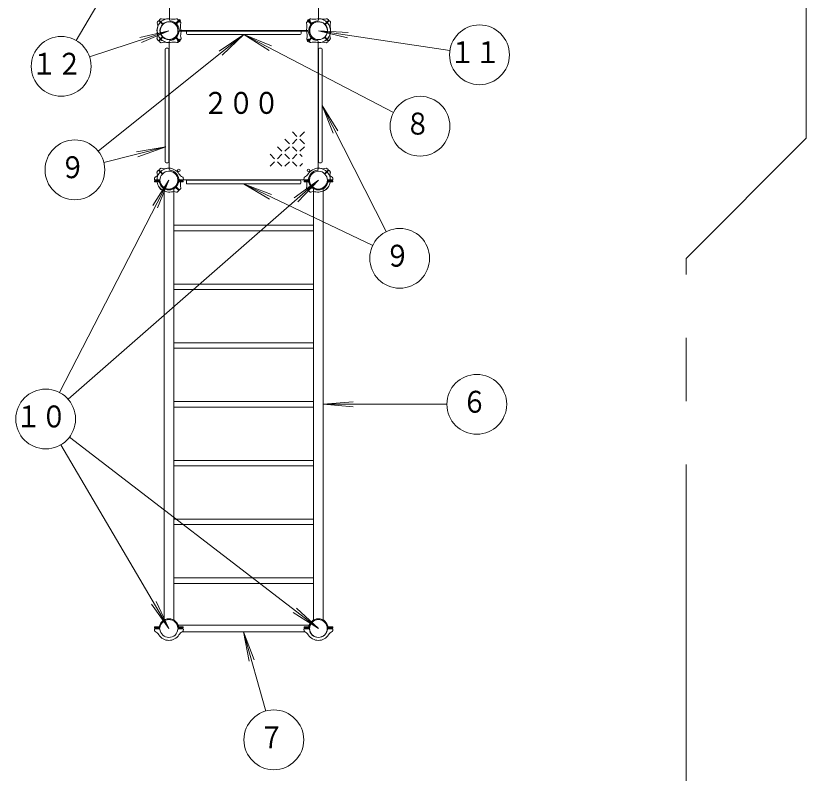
# Model space of a CAD drawing. Units: millimetres on the paper, scale 1:50. Extents: x 0 to 420, y -297 to 594.
# Drawn here: x 149.5 to 228.8, y 406.2 to 482.5 of the extents above; entities that cross this region are included whole.
import ezdxf
from ezdxf.enums import TextEntityAlignment as Align

# ---------------------------------------------------------------- set-up
doc = ezdxf.new("R2010")
doc.units = ezdxf.units.MM
doc.linetypes.add('USER2', pattern=[19.05, 12.7, -6.35])
doc.linetypes.add('USER3', pattern=[63.5, 31.75, -6.35, 6.35, -6.35, 6.35, -6.35])
doc.layers.add('0_2', color=7, linetype='Continuous', lineweight=9)
doc.styles.add('ＭＳ ゴシック', font='')
doc.styles.get('ＭＳ ゴシック').set_extended_font_data('MS Gothic')

msp = doc.modelspace()

# ---------------------------------------------------------------- linework, layer by layer
at = {"layer": '0_2', "linetype": 'USER3', "lineweight": 18}
for p, q in [((228.818, 470.187), (228.818, 507.896)), ((216.757, 458.126), (228.818, 470.187)), ((216.757, 405.699), (216.757, 458.126))]:
    msp.add_line(p, q, dxfattribs=at)
at = {"layer": '0_2', "lineweight": 18}
for p, q in [((155.568, 479.999), (164.893, 495.993)), ((156.905, 478.349), (164.866, 480.98)), ((164.866, 480.98), (161.947, 480.29)), ((164.866, 480.98), (162.111, 479.794)), ((193.069, 479.011), (179.866, 480.98)), ((179.866, 480.98), (182.861, 480.798)), ((179.866, 480.98), (182.784, 480.281)), ((157.773, 468.897), (172.393, 480.613)), ((172.393, 480.613), (169.897, 478.948)), ((172.393, 480.613), (170.224, 478.54)), ((187.406, 472.785), (172.393, 480.613)), ((172.393, 480.613), (175.164, 479.463)), ((172.393, 480.613), (174.922, 479)), ((186.669, 460.815), (180.246, 473.48)), ((180.246, 473.48), (181.831, 470.933)), ((180.246, 473.48), (181.365, 470.696)), ((177.264, 470.832), (177.714, 470.382)), ((178.464, 470.832), (178.014, 470.382)), ((176.514, 470.082), (176.964, 469.632)), ((177.714, 470.082), (177.264, 469.632)), ((178.014, 470.082), (178.464, 469.632)), ((158.342, 467.752), (164.569, 469.316)), ((164.569, 469.316), (161.606, 468.841)), ((164.569, 469.316), (161.734, 468.334)), ((175.764, 469.332), (176.214, 468.882)), ((176.964, 469.332), (176.514, 468.882)), ((177.264, 469.332), (177.714, 468.882)), ((178.464, 469.332), (178.014, 468.882)), ((175.014, 468.582), (175.464, 468.132)), ((176.214, 468.582), (175.764, 468.132)), ((176.514, 468.582), (176.964, 468.132)), ((177.714, 468.582), (177.264, 468.132)), ((178.014, 468.582), (178.254, 468.343)), ((175.464, 467.832), (175.014, 467.382)), ((175.764, 467.832), (176.214, 467.382)), ((176.964, 467.832), (176.514, 467.382)), ((177.264, 467.832), (177.714, 467.382)), ((178.281, 467.649), (178.014, 467.382)), ((153.876, 444.672), (164.866, 465.98)), ((154.758, 443.982), (179.866, 465.98)), ((164.866, 465.98), (163.264, 463.444)), ((164.866, 465.98), (163.729, 463.204)), ((185.318, 459.43), (172.366, 465.6)), ((172.366, 465.6), (175.177, 464.551)), ((172.366, 465.6), (174.952, 464.078)), ((179.866, 465.98), (177.446, 464.207)), ((179.866, 465.98), (177.791, 463.814)), ((180.352, 443.48), (183.341, 443.741)), ((192.761, 443.48), (180.352, 443.48)), ((180.352, 443.48), (183.341, 443.218)), ((154.022, 439.419), (164.866, 420.98)), ((154.88, 440.178), (179.866, 420.98)), ((164.866, 420.98), (163.577, 423.689)), ((164.866, 420.98), (163.126, 423.423)), ((179.866, 420.98), (177.656, 423.008)), ((179.866, 420.98), (177.337, 422.593)), ((174.589, 412.69), (172.366, 420.64)), ((172.366, 420.64), (173.423, 417.832)), ((172.366, 420.64), (172.919, 417.691))]:
    msp.add_line(p, q, dxfattribs=at)
at = {"layer": '0_2'}
for p, q in [((164.923, 488.493), (164.923, 482.086)), ((179.863, 488.493), (179.863, 482.086)), ((163.818, 481.967), (163.719, 481.861)), ((164.209, 481.635), (163.876, 481.968)), ((163.888, 481.675), (163.886, 481.677)), ((164.251, 481.677), (163.918, 482.01)), ((163.919, 482.068), (164.026, 482.167)), ((164.171, 481.958), (164.169, 481.96)), ((165.508, 481.664), (165.841, 481.997)), ((165.55, 481.622), (165.883, 481.955)), ((165.84, 482.055), (165.734, 482.154)), ((165.941, 481.954), (166.04, 481.847)), ((178.791, 481.954), (178.692, 481.847)), ((179.182, 481.622), (178.849, 481.955)), ((179.225, 481.664), (178.891, 481.997)), ((178.892, 482.055), (178.999, 482.154)), ((180.535, 481.677), (180.868, 482.01)), ((180.561, 481.958), (180.564, 481.96)), ((180.577, 481.635), (180.91, 481.968)), ((180.867, 482.068), (180.76, 482.167)), ((180.844, 481.675), (180.847, 481.677)), ((180.968, 481.967), (181.067, 481.861)), ((172.366, 480.95), (165.959, 480.95)), ((172.393, 481.023), (165.985, 481.023)), ((166.643, 480.713), (166.643, 480.893)), ((166.743, 480.993), (178.043, 480.993)), ((172.366, 480.95), (178.774, 480.95)), ((172.393, 481.023), (178.801, 481.023)), ((178.143, 480.713), (178.143, 480.893)), ((163.791, 480.006), (163.684, 480.121)), ((164.182, 480.338), (163.849, 480.005)), ((164.225, 480.296), (163.891, 479.963)), ((163.892, 479.905), (164.007, 479.798)), ((163.915, 480.298), (163.913, 480.296)), ((164.198, 480.015), (164.195, 480.013)), ((164.896, 473.48), (164.896, 479.888)), ((165.535, 480.309), (165.868, 479.976)), ((165.577, 480.352), (165.91, 480.018)), ((165.867, 479.918), (165.752, 479.811)), ((165.968, 480.019), (166.075, 480.134)), ((166.743, 480.613), (178.043, 480.613)), ((178.818, 480.019), (178.711, 480.134)), ((179.209, 480.352), (178.876, 480.018)), ((179.251, 480.309), (178.918, 479.976)), ((178.919, 479.918), (179.034, 479.811)), ((179.836, 473.48), (179.836, 479.888)), ((180.508, 480.296), (180.841, 479.963)), ((180.55, 480.338), (180.883, 480.005)), ((180.588, 480.015), (180.59, 480.013)), ((180.84, 479.905), (180.725, 479.798)), ((180.871, 480.298), (180.873, 480.296)), ((180.941, 480.006), (181.048, 480.121)), ((164.486, 479.13), (164.486, 467.83)), ((164.586, 479.23), (164.766, 479.23)), ((164.866, 479.13), (164.866, 467.83)), ((179.866, 467.83), (179.866, 479.13)), ((180.146, 479.23), (179.966, 479.23)), ((180.246, 467.83), (180.246, 479.13)), ((164.896, 473.48), (164.896, 467.072)), ((179.836, 473.48), (179.836, 467.072)), ((164.586, 467.73), (164.766, 467.73)), ((180.146, 467.73), (179.966, 467.73)), ((163.791, 466.954), (163.684, 466.839)), ((164.182, 466.622), (163.849, 466.955)), ((164.225, 466.664), (163.891, 466.997)), ((163.892, 467.055), (164.007, 467.162)), ((180.508, 466.664), (180.841, 466.997)), ((180.55, 466.622), (180.883, 466.955)), ((180.84, 467.055), (180.725, 467.162)), ((180.941, 466.954), (181.048, 466.839)), ((163.418, 466.051), (163.423, 466.209)), ((163.426, 465.929), (163.426, 465.809)), ((163.968, 465.929), (163.426, 465.929)), ((163.899, 465.809), (163.426, 465.809)), ((163.929, 466.01), (163.458, 466.01)), ((166.306, 465.929), (165.765, 465.929)), ((165.804, 466.01), (172.366, 466.01)), ((166.306, 465.809), (165.834, 465.809)), ((166.306, 465.929), (166.306, 465.809)), ((166.315, 466.056), (166.309, 466.209)), ((166.616, 465.7), (166.616, 465.88)), ((166.716, 465.98), (178.016, 465.98)), ((166.716, 465.6), (178.016, 465.6)), ((178.929, 466.01), (172.366, 466.01)), ((178.116, 465.7), (178.116, 465.88)), ((178.418, 466.056), (178.423, 466.209)), ((178.426, 465.929), (178.968, 465.929)), ((178.426, 465.929), (178.426, 465.809)), ((178.426, 465.809), (178.899, 465.809)), ((180.764, 465.929), (181.306, 465.929)), ((180.804, 466.01), (181.275, 466.01)), ((180.834, 465.809), (181.306, 465.809)), ((181.306, 465.929), (181.306, 465.809)), ((181.315, 466.051), (181.309, 466.209)), ((163.888, 465.285), (163.886, 465.282)), ((164.171, 465.002), (164.169, 465)), ((164.38, 465.133), (164.38, 421.826)), ((165.352, 465.133), (165.352, 421.826)), ((165.508, 465.296), (165.841, 464.963)), ((165.55, 465.338), (165.883, 465.005)), ((165.84, 464.905), (165.734, 464.806)), ((165.941, 465.006), (166.04, 465.113)), ((178.791, 465.006), (178.692, 465.113)), ((179.182, 465.338), (178.849, 465.005)), ((179.225, 465.296), (178.891, 464.963)), ((178.892, 464.905), (178.999, 464.806)), ((179.38, 465.133), (179.38, 421.826)), ((180.352, 465.133), (180.352, 421.826)), ((180.561, 465.002), (180.564, 465)), ((180.844, 465.285), (180.847, 465.282)), ((165.352, 461.452), (179.38, 461.452)), ((165.352, 460.908), (179.38, 460.908)), ((165.352, 455.552), (179.38, 455.552)), ((165.352, 455.008), (179.38, 455.008)), ((165.352, 449.652), (179.38, 449.652)), ((165.352, 449.108), (179.38, 449.108)), ((165.352, 443.752), (179.38, 443.752)), ((165.352, 443.208), (179.38, 443.208)), ((165.352, 437.852), (179.38, 437.852)), ((165.352, 437.308), (179.38, 437.308)), ((165.352, 431.952), (179.38, 431.952)), ((165.352, 431.408), (179.38, 431.408)), ((165.352, 426.052), (179.38, 426.052)), ((165.352, 425.508), (179.38, 425.508)), ((165.786, 421.32), (178.946, 421.32)), ((163.418, 420.908), (163.423, 420.751)), ((163.426, 421.031), (163.426, 421.151)), ((163.899, 421.151), (163.426, 421.151)), ((163.968, 421.031), (163.426, 421.031)), ((163.929, 420.95), (163.458, 420.95)), ((166.306, 421.031), (165.765, 421.031)), ((165.804, 420.95), (166.275, 420.95)), ((166.306, 421.151), (165.834, 421.151)), ((166.189, 420.64), (178.543, 420.64)), ((166.306, 421.031), (166.306, 421.151)), ((166.315, 420.904), (166.309, 420.751)), ((178.418, 420.904), (178.423, 420.751)), ((178.426, 421.151), (178.899, 421.151)), ((178.426, 421.031), (178.426, 421.151)), ((178.426, 421.031), (178.968, 421.031)), ((178.929, 420.95), (178.458, 420.95)), ((180.764, 421.031), (181.306, 421.031)), ((180.804, 420.95), (181.275, 420.95)), ((180.834, 421.151), (181.306, 421.151)), ((181.306, 421.031), (181.306, 421.151)), ((181.315, 420.908), (181.309, 420.751))]:
    msp.add_line(p, q, dxfattribs=at)
at = {"layer": '0_2', "linetype": 'USER2', "lineweight": 18}
for p, q in [((163.606, 465.929), (163.606, 465.809)), ((163.826, 465.929), (163.826, 465.809)), ((165.906, 465.929), (165.906, 465.809)), ((166.126, 465.929), (166.126, 465.809)), ((178.606, 465.929), (178.606, 465.809)), ((178.826, 465.929), (178.826, 465.809)), ((180.906, 465.929), (180.906, 465.809)), ((181.126, 465.929), (181.126, 465.809)), ((163.606, 421.031), (163.606, 421.151)), ((163.826, 421.031), (163.826, 421.151)), ((165.906, 421.031), (165.906, 421.151)), ((166.126, 421.031), (166.126, 421.151)), ((178.606, 421.031), (178.606, 421.151)), ((178.826, 421.031), (178.826, 421.151)), ((180.906, 421.031), (180.906, 421.151)), ((181.126, 421.031), (181.126, 421.151))]:
    msp.add_line(p, q, dxfattribs=at)
at = {"layer": '0_2'}
for centre, radius in [((164.893, 480.993), 0.891), ((165.883, 481.983), 0.13), ((178.903, 481.983), 0.13), ((165.856, 479.99), 0.13), ((178.876, 479.99), 0.13), ((165.856, 466.97), 0.13), ((178.876, 466.97), 0.13), ((179.866, 420.98), 0.891)]:
    msp.add_circle(centre, radius, dxfattribs=at)
at = {"layer": '0_2', "lineweight": 18}
for centre in [(196.036, 478.569), (154.056, 477.408), (190.066, 471.398), (155.432, 467.021), (188.026, 458.139), (195.761, 443.48), (152.501, 442.005), (175.397, 409.801)]:
    msp.add_circle(centre, 3, dxfattribs=at)
at = {"layer": '0_2'}
for centre, radius, start, end in [((164.866, 480.98), 1.2, 135, 192.27281), ((163.792, 481.792), 0.1, 137, 197.54116), ((162.743, 481.461), 1, 347.72719, 17.54116), ((163.847, 481.94), 0.04, 45, 137), ((163.9, 481.692), 0.02, 143.62693, 225), ((164.866, 480.98), 1.22, 135, 143.62693), ((163.946, 482.039), 0.04, 133, 225), ((164.866, 480.98), 0.9, 135, 220.72934), ((164.893, 480.993), 0.9, 139.27066, 225), ((164.866, 480.98), 1.22, 126.37307, 135), ((164.866, 480.98), 1.2, 77.72719, 135), ((164.094, 482.094), 0.1, 72.45884, 133), ((164.425, 483.143), 1, 252.45884, 282.27281), ((164.155, 481.946), 0.02, 45, 126.37307), ((164.181, 481.607), 0.04, 319.27066, 45), ((164.866, 480.98), 0.9, 49.27066, 135), ((164.28, 481.706), 0.04, 225, 310.72934), ((164.893, 480.993), 0.9, 45, 130.72934), ((164.893, 480.993), 1.2, 88.56746, 102.27281), ((165.023, 482.086), 0.1, 180, 263.21282), ((164.893, 480.993), 1, 6.78718, 83.21282), ((165.334, 483.13), 1, 257.72719, 287.54116), ((165.48, 481.692), 0.04, 229.27066, 315), ((164.866, 480.98), 0.9, 315, 40.72934), ((164.893, 480.993), 0.9, 319.27066, 45), ((165.579, 481.593), 0.04, 135, 220.72934), ((165.665, 482.081), 0.1, 47, 107.54116), ((165.813, 482.025), 0.04, 315, 47), ((165.912, 481.926), 0.04, 43, 135), ((167.016, 481.448), 1, 162.45884, 192.27281), ((165.967, 481.779), 0.1, 342.45884, 43), ((178.765, 481.779), 0.1, 137, 197.54116), ((177.717, 481.448), 1, 347.72719, 17.54116), ((178.821, 481.926), 0.04, 45, 137), ((178.92, 482.025), 0.04, 133, 225), ((179.893, 480.993), 1, 96.78718, 173.21282), ((179.866, 480.98), 0.9, 139.27066, 225), ((179.893, 480.993), 0.9, 135, 220.72934), ((179.067, 482.081), 0.1, 72.45884, 133), ((179.399, 483.13), 1, 252.45884, 282.27281), ((179.154, 481.593), 0.04, 319.27066, 45), ((179.253, 481.692), 0.04, 225, 310.72934), ((179.893, 480.993), 0.9, 49.27066, 135), ((179.866, 480.98), 0.9, 45, 130.72934), ((179.866, 480.98), 1.2, 45, 102.27281), ((179.763, 482.086), 0.1, 276.78718, 0), ((179.893, 480.993), 1.2, 77.72719, 91.43254), ((180.361, 483.143), 1, 257.72719, 287.54116), ((180.506, 481.706), 0.04, 229.27066, 315), ((179.866, 480.98), 0.9, 319.27066, 45), ((179.893, 480.993), 0.9, 315, 40.72934), ((180.578, 481.946), 0.02, 53.62693, 135), ((180.605, 481.607), 0.04, 135, 220.72934), ((179.866, 480.98), 1.22, 45, 53.62693), ((180.692, 482.094), 0.1, 47, 107.54116), ((179.866, 480.98), 1.2, 347.72719, 45), ((179.866, 480.98), 1.22, 36.37307, 45), ((180.832, 481.692), 0.02, 315, 36.37307), ((180.839, 482.039), 0.04, 315, 47), ((180.938, 481.94), 0.04, 43, 135), ((182.043, 481.461), 1, 162.45884, 192.27281), ((180.994, 481.792), 0.1, 342.45884, 43), ((162.717, 480.512), 1, 342.45884, 12.27281), ((164.893, 480.993), 1.2, 167.72719, 225), ((164.866, 480.98), 1, 276.78718, 353.21282), ((165.959, 480.85), 0.1, 90, 173.21282), ((165.985, 481.123), 0.1, 186.78718, 270), ((164.866, 480.98), 1.2, 358.56746, 12.27281), ((167.043, 480.526), 1, 167.72719, 197.54116), ((164.893, 480.993), 1.2, 347.72719, 1.43254), ((166.743, 480.893), 0.1, 90, 180), ((166.743, 480.713), 0.1, 180, 270), ((178.043, 480.893), 0.1, 0, 90), ((178.043, 480.713), 0.1, 270, 0), ((179.866, 480.98), 1.2, 167.72719, 181.43254), ((179.893, 480.993), 1.2, 178.56746, 192.27281), ((177.743, 480.526), 1, 342.45884, 12.27281), ((178.774, 480.85), 0.1, 6.78718, 90), ((178.801, 481.123), 0.1, 270, 353.21282), ((179.866, 480.98), 1, 186.78718, 263.21282), ((179.893, 480.993), 1.2, 315, 12.27281), ((182.016, 480.512), 1, 167.72719, 197.54116), ((163.765, 480.181), 0.1, 162.45884, 223), ((163.821, 480.033), 0.04, 223, 315), ((163.92, 479.934), 0.04, 135, 227), ((163.927, 480.282), 0.02, 135, 216.37307), ((164.893, 480.993), 1.22, 216.37307, 225), ((164.893, 480.993), 1.22, 225, 233.62693), ((164.893, 480.993), 1.2, 225, 282.27281), ((164.181, 480.027), 0.02, 233.62693, 315), ((164.154, 480.367), 0.04, 315, 40.72934), ((164.253, 480.268), 0.04, 49.27066, 135), ((164.893, 480.993), 0.9, 225, 310.72934), ((164.866, 480.98), 0.9, 229.27066, 315), ((164.996, 479.888), 0.1, 96.78718, 180), ((165.506, 480.281), 0.04, 45, 130.72934), ((165.605, 480.38), 0.04, 139.27066, 225), ((165.839, 479.948), 0.04, 313, 45), ((165.938, 480.047), 0.04, 225, 317), ((165.994, 480.194), 0.1, 317, 17.54116), ((178.792, 480.194), 0.1, 162.45884, 223), ((178.847, 480.047), 0.04, 223, 315), ((178.946, 479.948), 0.04, 135, 227), ((179.181, 480.38), 0.04, 315, 40.72934), ((179.866, 480.98), 0.9, 225, 310.72934), ((179.28, 480.281), 0.04, 49.27066, 135), ((179.893, 480.993), 0.9, 229.27066, 315), ((179.893, 480.993), 1.2, 257.72719, 315), ((179.736, 479.888), 0.1, 0, 83.21282), ((180.48, 480.268), 0.04, 45, 130.72934), ((180.579, 480.367), 0.04, 139.27066, 225), ((180.605, 480.027), 0.02, 225, 306.37307), ((179.893, 480.993), 1.22, 306.37307, 315), ((179.893, 480.993), 1.22, 315, 323.62693), ((180.813, 479.934), 0.04, 313, 45), ((180.859, 480.282), 0.02, 323.62693, 45), ((180.912, 480.033), 0.04, 225, 317), ((180.967, 480.181), 0.1, 317, 17.54116), ((164.067, 479.879), 0.1, 227, 287.54116), ((164.399, 478.83), 1, 77.72719, 107.54116), ((164.586, 479.13), 0.1, 90, 180), ((164.866, 480.98), 1.2, 257.72719, 271.43254), ((164.766, 479.13), 0.1, 0, 90), ((165.361, 478.844), 1, 72.45884, 102.27281), ((165.692, 479.892), 0.1, 252.45884, 313), ((179.094, 479.892), 0.1, 227, 287.54116), ((179.425, 478.844), 1, 77.72719, 107.54116), ((179.866, 480.98), 1.2, 268.56746, 282.27281), ((179.966, 479.13), 0.1, 90, 180), ((180.334, 478.83), 1, 72.45884, 102.27281), ((180.146, 479.13), 0.1, 0, 90), ((180.665, 479.879), 0.1, 252.45884, 313), ((164.866, 465.98), 1.2, 32.7272, 147.27281), ((164.067, 467.081), 0.1, 72.45884, 133), ((164.586, 467.83), 0.1, 180, 270), ((164.766, 467.83), 0.1, 270, 0), ((179.866, 465.98), 1.2, 32.7272, 147.27281), ((179.966, 467.83), 0.1, 180, 270), ((180.146, 467.83), 0.1, 270, 0), ((180.665, 467.081), 0.1, 47, 107.54116), ((163.015, 467.169), 1, 297.45884, 327.27281), ((163.765, 466.779), 0.1, 137, 197.54116), ((162.717, 466.448), 1, 347.72719, 17.54116), ((163.821, 466.926), 0.04, 45, 137), ((163.92, 467.025), 0.04, 133, 225), ((164.866, 465.98), 0.9, 319.27066, 225), ((164.399, 468.13), 1, 252.45884, 282.27281), ((164.154, 466.593), 0.04, 319.27066, 45), ((164.253, 466.692), 0.04, 225, 310.72934), ((164.996, 467.072), 0.1, 180, 263.21282), ((164.866, 465.98), 1, 6.78718, 83.21282), ((166.717, 467.169), 1, 212.72719, 242.54116), ((178.015, 467.169), 1, 297.45884, 327.27281), ((179.866, 465.98), 1, 96.78718, 173.21282), ((179.866, 465.98), 0.9, 315, 220.72934), ((179.736, 467.072), 0.1, 276.78718, 0), ((180.334, 468.13), 1, 257.72719, 287.54116), ((180.48, 466.692), 0.04, 229.27066, 315), ((180.579, 466.593), 0.04, 135, 220.72934), ((180.813, 467.025), 0.04, 315, 47), ((181.717, 467.169), 1, 212.72719, 242.54116), ((180.912, 466.926), 0.04, 43, 135), ((182.016, 466.448), 1, 162.45884, 192.27281), ((180.967, 466.779), 0.1, 342.45884, 43), ((163.458, 466.05), 0.04, 178, 270), ((163.523, 466.193), 0.1, 117.45884, 178), ((164.866, 465.98), 1.2, 167.72719, 225), ((164.866, 465.989), 0.984, 183.49581, 356.50419), ((163.929, 466.05), 0.04, 270, 355.72934), ((164.866, 465.989), 0.9, 183.82255, 356.17745), ((165.804, 466.05), 0.04, 184.27066, 270), ((165.959, 466.11), 0.1, 186.78718, 270), ((167.016, 465.512), 1, 167.72719, 197.54116), ((164.866, 465.98), 1.2, 347.72719, 1.43254), ((166.21, 466.193), 0.1, 2, 62.54116), ((166.275, 466.05), 0.04, 270, 2), ((166.716, 465.88), 0.1, 90, 180), ((166.716, 465.7), 0.1, 180, 270), ((178.016, 465.88), 0.1, 0, 90), ((178.016, 465.7), 0.1, 270, 0), ((178.458, 466.05), 0.04, 178, 270), ((178.523, 466.193), 0.1, 117.45884, 178), ((179.866, 465.98), 1.2, 178.56746, 192.27281), ((177.717, 465.512), 1, 342.45884, 12.27281), ((178.774, 466.11), 0.1, 270, 353.21282), ((179.866, 465.989), 0.984, 183.49581, 356.50419), ((178.929, 466.05), 0.04, 270, 355.72934), ((179.866, 465.989), 0.9, 183.82255, 356.17745), ((179.866, 465.98), 1.2, 315, 12.27281), ((180.804, 466.05), 0.04, 184.27066, 270), ((181.21, 466.193), 0.1, 2, 62.54116), ((181.275, 466.05), 0.04, 270, 2), ((163.9, 465.268), 0.02, 135, 216.37307), ((164.866, 465.98), 1.22, 216.37307, 225), ((164.866, 465.98), 1.22, 225, 233.62693), ((164.866, 465.98), 1.2, 225, 282.27281), ((164.155, 465.014), 0.02, 233.62693, 315), ((164.866, 465.98), 0.9, 225, 310.72934), ((165.334, 463.83), 1, 72.45884, 102.27281), ((165.48, 465.268), 0.04, 45, 130.72934), ((165.579, 465.367), 0.04, 139.27066, 225), ((165.665, 464.879), 0.1, 252.45884, 313), ((165.813, 464.934), 0.04, 313, 45), ((165.912, 465.033), 0.04, 225, 317), ((165.967, 465.181), 0.1, 317, 17.54116), ((178.765, 465.181), 0.1, 162.45884, 223), ((178.821, 465.033), 0.04, 223, 315), ((178.92, 464.934), 0.04, 135, 227), ((179.067, 464.879), 0.1, 227, 287.54116), ((179.399, 463.83), 1, 77.72719, 107.54116), ((179.154, 465.367), 0.04, 315, 40.72934), ((179.253, 465.268), 0.04, 49.27066, 135), ((179.866, 465.98), 0.9, 229.27066, 315), ((179.866, 465.98), 1.2, 257.72719, 315), ((180.578, 465.014), 0.02, 225, 306.37307), ((179.866, 465.98), 1.22, 306.37307, 315), ((179.866, 465.98), 1.22, 315, 323.62693), ((180.832, 465.268), 0.02, 323.62693, 45), ((164.866, 420.971), 0.984, 3.49581, 176.50419), ((164.866, 420.971), 0.9, 3.82255, 176.17745), ((179.866, 420.971), 0.984, 3.49581, 176.50419), ((179.866, 420.971), 0.9, 3.82255, 176.17745), ((163.458, 420.91), 0.04, 90, 182), ((163.523, 420.767), 0.1, 182, 242.54116), ((163.015, 419.79), 1, 32.7272, 62.54116), ((163.929, 420.91), 0.04, 4.27066, 90), ((164.866, 420.98), 0.9, 184.27066, 270), ((164.866, 420.98), 0.9, 270, 355.72934), ((165.804, 420.91), 0.04, 90, 175.72934), ((166.717, 419.79), 1, 117.45884, 147.27281), ((166.21, 420.767), 0.1, 297.45884, 358), ((166.275, 420.91), 0.04, 358, 90), ((178.458, 420.91), 0.04, 90, 182), ((178.523, 420.767), 0.1, 182, 242.54116), ((178.015, 419.79), 1, 32.7272, 62.54116), ((178.929, 420.91), 0.04, 4.27066, 90), ((179.866, 420.98), 0.9, 184.27066, 270), ((179.866, 420.98), 0.9, 270, 355.72934), ((180.804, 420.91), 0.04, 90, 175.72934), ((181.717, 419.79), 1, 117.45884, 147.27281), ((181.21, 420.767), 0.1, 297.45884, 358), ((181.275, 420.91), 0.04, 358, 90), ((164.866, 420.98), 1.2, 212.72719, 270), ((164.866, 420.98), 1.2, 270, 327.27281), ((179.866, 420.98), 1.2, 212.72719, 270), ((179.866, 420.98), 1.2, 270, 327.27281)]:
    msp.add_arc(centre, radius, start, end, dxfattribs=at)

# ---------------------------------------------------------------- texts
at = {"layer": '0_2', "style": 'ＭＳ ゴシック', "width": 0.85}
for s, p in [('１１', (193.036, 477.069)), ('１２', (151.056, 475.908)), ('２００', (168.283, 471.98)), ('８', (188.566, 469.898)), ('９', (153.932, 465.521)), ('９', (186.526, 456.639)), ('６', (194.261, 441.98)), ('１０', (149.501, 440.505)), ('７', (173.897, 408.301))]:
    msp.add_text(s, height=2.199, dxfattribs=at).set_placement(p, align=Align.BOTTOM_LEFT)

doc.saveas('drawing.dxf')
